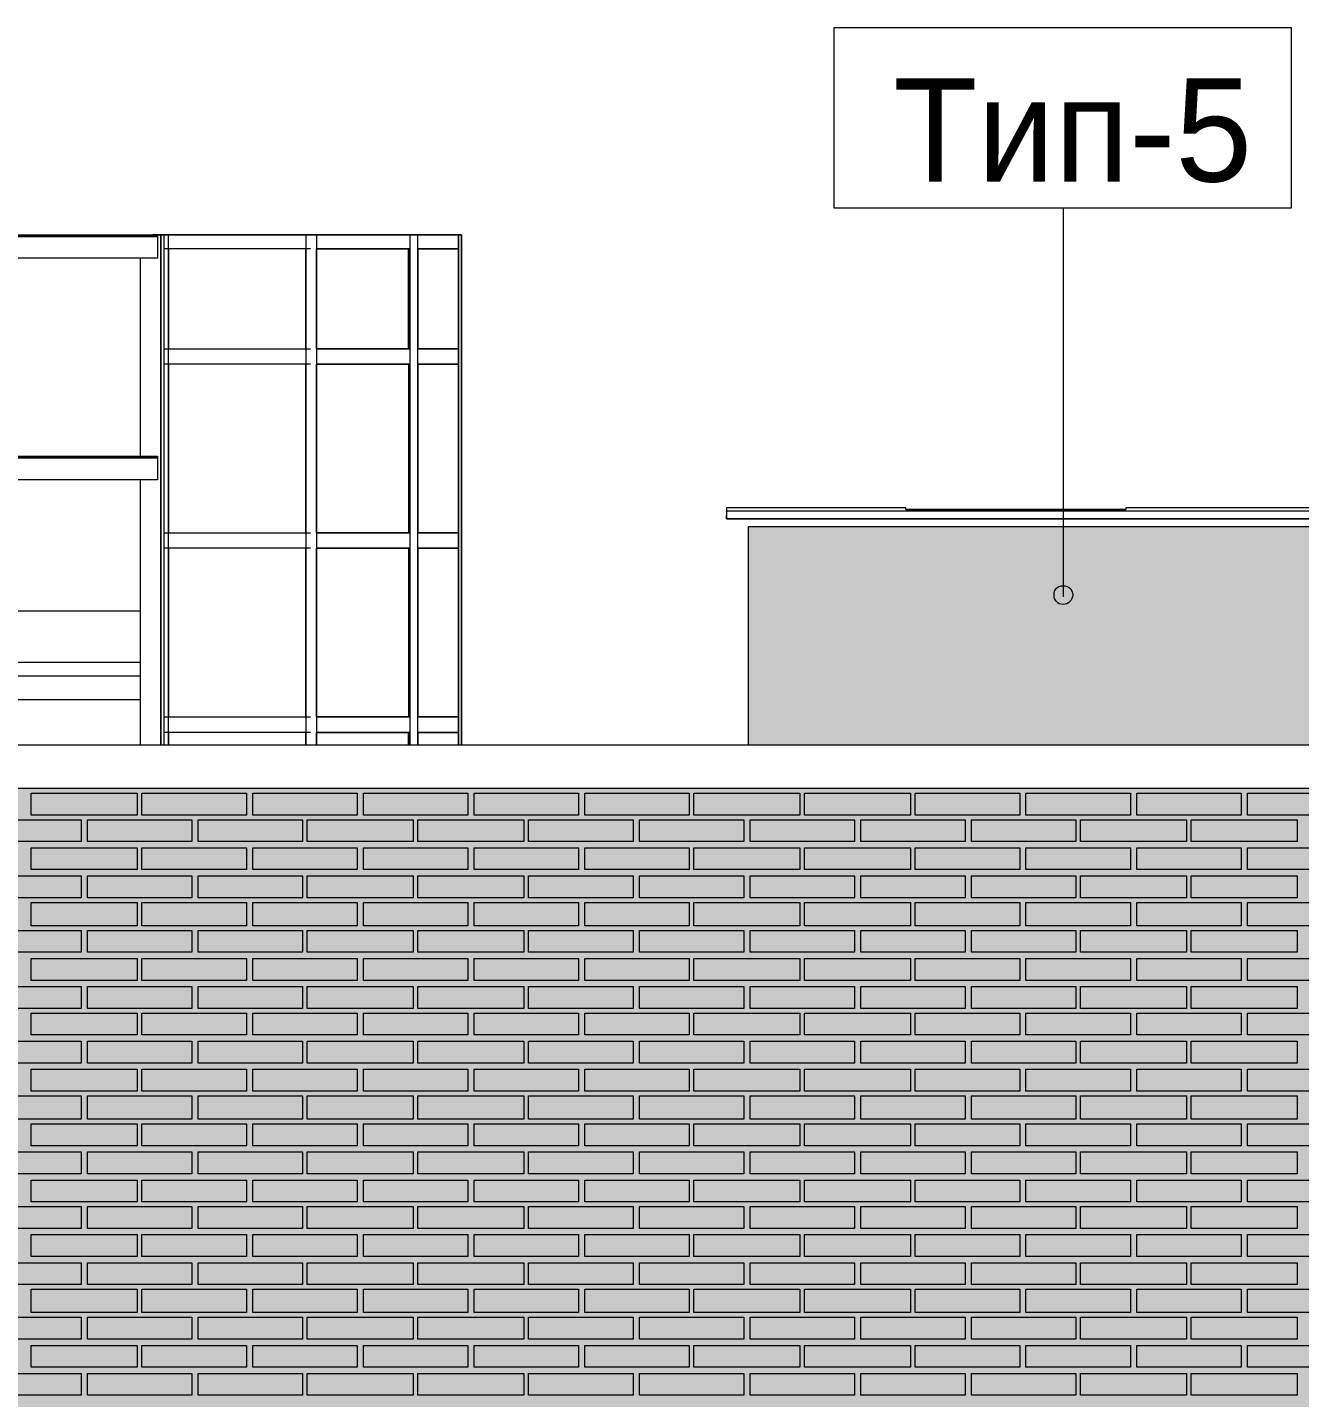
# Model space of a CAD drawing. Header units: millimetres. Extents: x -28928 to 100580, y -22867 to 36490.
# Drawn here: x 4815 to 8267, y 28437 to 32154 of the extents above; entities that cross this region are included whole.
import ezdxf

# ---------------------------------------------------------------- set-up
doc = ezdxf.new("R2010")
doc.units = ezdxf.units.MM
doc.layers.add('PDF _Геометрия', color=7, linetype='Continuous', true_color=0x8f8e8d)
doc.layers.add('PDF _Сплошная заливка', color=7, linetype='Continuous', true_color=0xffffff)
doc.layers.add('PDF _Текст', color=7, linetype='Continuous')

msp = doc.modelspace()

# ---------------------------------------------------------------- hatches: boundary and pattern name
at = {"layer": 'PDF _Сплошная заливка', "true_color": 0xdcd6cf, "transparency": 33554559}
msp.add_hatch(color=254, dxfattribs=at).paths.add_polyline_path([(-18676.6, 16343.4), (-18676.6, 19592.6), (-17276.3, 19592.6), (-17276.3, 16343.4), (19112.6, 16343.4), (19112.6, 30089.1), (-21853.9, 30089.1), (-21853.9, 16343.4), (-21375.9, 16343.4), (-21375.9, 19592.6), (-19277.4, 19592.6), (-19277.4, 16343.4)])

# ---------------------------------------------------------------- linework, layer by layer
at = {"layer": 'PDF _Геометрия', "color": 7, "lineweight": 9}
for points in [[(7004.1, 32153.7), (8243.7, 32153.7), (8243.7, 31663), (7004.1, 31663)], [(3598.4, 31591), (5168, 31591), (5168, 31586.8), (5168, 31527.6), (3598.4, 31527.6), (3598.4, 31586.8)], [(3598.4, 31586.8), (5168, 31586.8)], [(5582.6, 31591), (5650.3, 31591), (5718, 31591), (5777.2, 31591), (5832.2, 31591), (5883, 31591), (5921.1, 31591), (5950.7, 31591), (5967.6, 31591), (5971.8, 31591), (5967.6, 31591), (5950.7, 31591), (5921.1, 31591), (5883, 31591), (5832.2, 31591), (5777.2, 31591), (5718, 31591), (5650.3, 31591), (5582.6, 31591), (5155.3, 31591), (5582.6, 31591), (5654.5, 31591), (5718, 31591), (5781.4, 31591), (5840.7, 31591), (5891.4, 31591), (5929.5, 31591), (5959.1, 31591), (5976.1, 31591), (5984.5, 31591), (5976.1, 31591), (5959.1, 31591), (5929.5, 31591), (5891.4, 31591), (5840.7, 31591), (5781.4, 31591), (5718, 31591), (5654.5, 31591)], [(5176.4, 31591), (5176.4, 30207.6)], [(5599.5, 31591), (5569.9, 31591)], [(5984.5, 31591), (5984.5, 30207.6), (5984.5, 31591), (5993, 31591), (5993, 30207.6), (5993, 31591)], [(5197.6, 31553), (5197.6, 31282.2), (5569.9, 31282.2), (5569.9, 31553)], [(5874.5, 31553), (5883, 31553), (5921.1, 31553), (5950.7, 31553), (5967.6, 31553), (5971.8, 31553), (5967.6, 31553), (5950.7, 31553), (5921.1, 31553), (5883, 31553)], [(5874.5, 31553), (5891.4, 31553), (5929.5, 31553), (5959.1, 31553), (5976.1, 31553), (5984.5, 31553), (5976.1, 31553), (5959.1, 31553), (5929.5, 31553), (5891.4, 31553)], [(5874.5, 31282.2), (5891.4, 31282.2), (5929.5, 31282.2), (5959.1, 31282.2), (5976.1, 31282.2), (5984.5, 31282.2), (5976.1, 31282.2), (5959.1, 31282.2), (5929.5, 31282.2), (5891.4, 31282.2)], [(5874.5, 31282.2), (5883, 31282.2), (5921.1, 31282.2), (5950.7, 31282.2), (5967.6, 31282.2), (5971.8, 31282.2), (5967.6, 31282.2), (5950.7, 31282.2), (5921.1, 31282.2), (5883, 31282.2)], [(5197.6, 31239.9), (5197.6, 30783), (5569.9, 30783), (5569.9, 31239.9)], [(5599.5, 31239.9), (5650.3, 31239.9), (5718, 31239.9), (5777.2, 31239.9), (5832.2, 31239.9), (5849.1, 31239.9), (5832.2, 31239.9), (5777.2, 31239.9), (5718, 31239.9), (5650.3, 31239.9)], [(5874.5, 31239.9), (5883, 31239.9), (5921.1, 31239.9), (5950.7, 31239.9), (5967.6, 31239.9), (5971.8, 31239.9), (5967.6, 31239.9), (5950.7, 31239.9), (5921.1, 31239.9), (5883, 31239.9)], [(5874.5, 31239.9), (5891.4, 31239.9), (5929.5, 31239.9), (5959.1, 31239.9), (5976.1, 31239.9), (5984.5, 31239.9), (5976.1, 31239.9), (5959.1, 31239.9), (5929.5, 31239.9), (5891.4, 31239.9)], [(4093.4, 30986), (5168, 30986)], [(6712.2, 30842.2), (10020.7, 30842.2), (10020.7, 30850.7), (9144.9, 30850.7), (9144.9, 30846.4), (8548.4, 30846.4), (8548.4, 30850.7), (7795.3, 30850.7), (7795.3, 30846.4), (7198.7, 30846.4), (7198.7, 30850.7), (6712.2, 30850.7)], [(5874.5, 30783), (5891.4, 30783), (5929.5, 30783), (5959.1, 30783), (5976.1, 30783), (5984.5, 30783), (5976.1, 30783), (5959.1, 30783), (5929.5, 30783), (5891.4, 30783)], [(5874.5, 30783), (5883, 30783), (5921.1, 30783), (5950.7, 30783), (5967.6, 30783), (5971.8, 30783), (5967.6, 30783), (5950.7, 30783), (5921.1, 30783), (5883, 30783)], [(5197.6, 30740.7), (5197.6, 30283.7), (5569.9, 30283.7), (5569.9, 30740.7)], [(5599.5, 30740.7), (5650.3, 30740.7), (5718, 30740.7), (5777.2, 30740.7), (5832.2, 30740.7), (5849.1, 30740.7), (5832.2, 30740.7), (5777.2, 30740.7), (5718, 30740.7), (5650.3, 30740.7)], [(5874.5, 30740.7), (5883, 30740.7), (5921.1, 30740.7), (5950.7, 30740.7), (5967.6, 30740.7), (5971.8, 30740.7), (5967.6, 30740.7), (5950.7, 30740.7), (5921.1, 30740.7), (5883, 30740.7)], [(5874.5, 30740.7), (5891.4, 30740.7), (5929.5, 30740.7), (5959.1, 30740.7), (5976.1, 30740.7), (5984.5, 30740.7), (5976.1, 30740.7), (5959.1, 30740.7), (5929.5, 30740.7), (5891.4, 30740.7)], [(5874.5, 30283.7), (5891.4, 30283.7), (5929.5, 30283.7), (5959.1, 30283.7), (5976.1, 30283.7), (5984.5, 30283.7), (5976.1, 30283.7), (5959.1, 30283.7), (5929.5, 30283.7), (5891.4, 30283.7)], [(5874.5, 30283.7), (5883, 30283.7), (5921.1, 30283.7), (5950.7, 30283.7), (5967.6, 30283.7), (5971.8, 30283.7), (5967.6, 30283.7), (5950.7, 30283.7), (5921.1, 30283.7), (5883, 30283.7)], [(5599.5, 30241.4), (5650.3, 30241.4), (5718, 30241.4), (5777.2, 30241.4), (5832.2, 30241.4), (5849.1, 30241.4), (5832.2, 30241.4), (5777.2, 30241.4), (5718, 30241.4), (5650.3, 30241.4)], [(5874.5, 30241.4), (5883, 30241.4), (5921.1, 30241.4), (5950.7, 30241.4), (5967.6, 30241.4), (5971.8, 30241.4), (5967.6, 30241.4), (5950.7, 30241.4), (5921.1, 30241.4), (5883, 30241.4)], [(5874.5, 30241.4), (5891.4, 30241.4), (5929.5, 30241.4), (5959.1, 30241.4), (5976.1, 30241.4), (5984.5, 30241.4), (5976.1, 30241.4), (5959.1, 30241.4), (5929.5, 30241.4), (5891.4, 30241.4)]]:
    msp.add_lwpolyline(points, close=True, dxfattribs=at)
for points in [[(7626.1, 30609.5), (7626.1, 31663)], [(5121.4, 31591), (5176.4, 31591), (5184.9, 31591), (5184.9, 30207.6)], [(5569.9, 31591), (5569.9, 30207.6), (5569.9, 30241.4), (5197.6, 30241.4), (5197.6, 30207.6), (5197.6, 31591), (5168, 31591), (5197.6, 31591)], [(5599.5, 31591), (5599.5, 30207.6), (5599.5, 30241.4)], [(5853.4, 30207.6), (5853.4, 31591), (5849.1, 31591), (5870.3, 31591), (5874.5, 31591), (5853.4, 31591)], [(5874.5, 30241.4), (5874.5, 30207.6), (5874.5, 31591)], [(5984.5, 31553), (5984.5, 31591)], [(5121.4, 30990.3), (5121.4, 31527.6)], [(5582.6, 31553), (5184.9, 31553)], [(5849.1, 31282.2), (5849.1, 31553), (5849.1, 31282.2), (5832.2, 31282.2), (5777.2, 31282.2), (5718, 31282.2), (5650.3, 31282.2), (5599.5, 31282.2), (5650.3, 31282.2), (5718, 31282.2), (5777.2, 31282.2), (5832.2, 31282.2), (5849.1, 31282.2), (5840.7, 31282.2), (5781.4, 31282.2), (5718, 31282.2), (5654.5, 31282.2), (5599.5, 31282.2), (5654.5, 31282.2), (5718, 31282.2), (5781.4, 31282.2), (5840.7, 31282.2), (5853.4, 31282.2)], [(5599.5, 31282.2), (5599.5, 31553), (5650.3, 31553), (5718, 31553), (5777.2, 31553), (5832.2, 31553), (5849.1, 31553), (5832.2, 31553), (5777.2, 31553), (5718, 31553), (5650.3, 31553), (5599.5, 31553), (5654.5, 31553), (5718, 31553), (5781.4, 31553), (5840.7, 31553), (5849.1, 31553)], [(5853.4, 31553), (5840.7, 31553), (5781.4, 31553), (5718, 31553), (5654.5, 31553), (5599.5, 31553)], [(5874.5, 31553), (5874.5, 31282.2)], [(5184.9, 31282.2), (5582.6, 31282.2)], [(5984.5, 31239.9), (5984.5, 31282.2)], [(5582.6, 31239.9), (5184.9, 31239.9)], [(5853.4, 31239.9), (5840.7, 31239.9), (5781.4, 31239.9), (5718, 31239.9), (5654.5, 31239.9), (5599.5, 31239.9), (5654.5, 31239.9), (5718, 31239.9), (5781.4, 31239.9), (5840.7, 31239.9), (5849.1, 31239.9), (5849.1, 30783)], [(5849.1, 31239.9), (5849.1, 30783), (5832.2, 30783), (5777.2, 30783), (5718, 30783), (5650.3, 30783), (5599.5, 30783), (5650.3, 30783), (5718, 30783), (5777.2, 30783), (5832.2, 30783), (5849.1, 30783), (5840.7, 30783), (5781.4, 30783), (5718, 30783), (5654.5, 30783), (5599.5, 30783), (5654.5, 30783), (5718, 30783), (5781.4, 30783), (5840.7, 30783), (5853.4, 30783)], [(5599.5, 30783), (5599.5, 31239.9)], [(5874.5, 31239.9), (5874.5, 30783)], [(4029.9, 30990.3), (5168, 30990.3), (5168, 30986), (5168, 30926.8), (4304.9, 30926.8)], [(5121.4, 30207.6), (5121.4, 30926.8)], [(10020.7, 30842.2), (10020.7, 30821), (6712.2, 30821), (6712.2, 30829.5)], [(6712.2, 30842.2), (6712.2, 30821), (10020.7, 30821), (10020.7, 30829.5)], [(7198.7, 30846.4), (7795.3, 30846.4)], [(5184.9, 30783), (5582.6, 30783)], [(5984.5, 30740.7), (5984.5, 30783)], [(6771.4, 30207.6), (6771.4, 30799.9), (9855.7, 30799.9), (9961.4, 30799.9), (9961.4, 30207.6)], [(5582.6, 30740.7), (5184.9, 30740.7)], [(5853.4, 30740.7), (5840.7, 30740.7), (5781.4, 30740.7), (5718, 30740.7), (5654.5, 30740.7), (5599.5, 30740.7), (5654.5, 30740.7), (5718, 30740.7), (5781.4, 30740.7), (5840.7, 30740.7), (5849.1, 30740.7), (5849.1, 30283.7)], [(5849.1, 30740.7), (5849.1, 30283.7), (5832.2, 30283.7), (5777.2, 30283.7), (5718, 30283.7), (5650.3, 30283.7), (5599.5, 30283.7), (5650.3, 30283.7), (5718, 30283.7), (5777.2, 30283.7), (5832.2, 30283.7), (5849.1, 30283.7), (5840.7, 30283.7), (5781.4, 30283.7), (5718, 30283.7), (5654.5, 30283.7), (5599.5, 30283.7), (5654.5, 30283.7), (5718, 30283.7), (5781.4, 30283.7), (5840.7, 30283.7), (5853.4, 30283.7)], [(5599.5, 30283.7), (5599.5, 30740.7)], [(5874.5, 30740.7), (5874.5, 30283.7)], [(4245.7, 30571.4), (5121.4, 30571.4)], [(4245.7, 30431.8), (5121.4, 30431.8)], [(5121.4, 30393.7), (4245.7, 30393.7)], [(4245.7, 30330.3), (5121.4, 30330.3)], [(5184.9, 30283.7), (5582.6, 30283.7)], [(5984.5, 30241.4), (5984.5, 30283.7)], [(5582.6, 30241.4), (5184.9, 30241.4)], [(5853.4, 30241.4), (5840.7, 30241.4), (5781.4, 30241.4), (5718, 30241.4), (5654.5, 30241.4), (5599.5, 30241.4), (5654.5, 30241.4), (5718, 30241.4), (5781.4, 30241.4), (5840.7, 30241.4), (5849.1, 30241.4), (5849.1, 30207.6), (5849.1, 30241.4)], [(82320.3, 30089.1), (82320.3, 30207.6), (82320.3, 30089.1), (-21934.3, 30089.1), (-21934.3, 30207.6), (82320.3, 30207.6)]]:
    msp.add_lwpolyline(points, dxfattribs=at)
at = {"layer": 'PDF _Геометрия', "lineweight": 9}
for points in [[(5113, 30076.4), (5113, 30017.2), (4825.3, 30017.2), (4825.3, 30076.4)], [(5409.1, 30076.4), (5409.1, 30017.2), (5125.7, 30017.2), (5125.7, 30076.4)], [(5709.5, 30076.4), (5709.5, 30017.2), (5426.1, 30017.2), (5426.1, 30076.4)], [(6009.9, 30076.4), (6009.9, 30017.2), (5726.4, 30017.2), (5726.4, 30076.4)], [(6310.3, 30076.4), (6310.3, 30017.2), (6026.8, 30017.2), (6026.8, 30076.4)], [(6610.7, 30076.4), (6610.7, 30017.2), (6327.2, 30017.2), (6327.2, 30076.4)], [(6911.1, 30076.4), (6911.1, 30017.2), (6623.4, 30017.2), (6623.4, 30076.4)], [(7211.4, 30076.4), (7211.4, 30017.2), (6923.7, 30017.2), (6923.7, 30076.4)], [(7507.6, 30076.4), (7507.6, 30017.2), (7224.1, 30017.2), (7224.1, 30076.4)], [(7808, 30076.4), (7808, 30017.2), (7524.5, 30017.2), (7524.5, 30076.4)], [(8108.4, 30076.4), (8108.4, 30017.2), (7824.9, 30017.2), (7824.9, 30076.4)], [(8408.7, 30076.4), (8408.7, 30017.2), (8125.3, 30017.2), (8125.3, 30076.4)], [(4960.7, 29945.3), (4816.8, 29945.3), (4677.2, 29945.3), (4677.2, 30004.5), (4816.8, 30004.5), (4960.7, 30004.5)], [(5261.1, 29945.3), (5117.2, 29945.3), (4977.6, 29945.3), (4977.6, 30004.5), (5117.2, 30004.5), (5261.1, 30004.5)], [(5561.4, 29945.3), (5417.6, 29945.3), (5278, 29945.3), (5278, 30004.5), (5417.6, 30004.5), (5561.4, 30004.5)], [(5861.8, 29945.3), (5718, 29945.3), (5574.1, 29945.3), (5574.1, 30004.5), (5718, 30004.5), (5861.8, 30004.5)], [(6162.2, 29945.3), (6018.4, 29945.3), (5874.5, 29945.3), (5874.5, 30004.5), (6018.4, 30004.5), (6162.2, 30004.5)], [(6458.4, 29945.3), (6318.7, 29945.3), (6174.9, 29945.3), (6174.9, 30004.5), (6318.7, 30004.5), (6458.4, 30004.5)], [(6758.7, 29945.3), (6619.1, 29945.3), (6475.3, 29945.3), (6475.3, 30004.5), (6619.1, 30004.5), (6758.7, 30004.5)], [(7059.1, 29945.3), (6919.5, 29945.3), (6775.7, 29945.3), (6775.7, 30004.5), (6919.5, 30004.5), (7059.1, 30004.5)], [(7359.5, 29945.3), (7215.7, 29945.3), (7076.1, 29945.3), (7076.1, 30004.5), (7215.7, 30004.5), (7359.5, 30004.5)], [(7659.9, 29945.3), (7516.1, 29945.3), (7376.4, 29945.3), (7376.4, 30004.5), (7516.1, 30004.5), (7659.9, 30004.5)], [(7960.3, 29945.3), (7816.4, 29945.3), (7672.6, 29945.3), (7672.6, 30004.5), (7816.4, 30004.5), (7960.3, 30004.5)], [(8260.7, 29945.3), (8116.8, 29945.3), (7973, 29945.3), (7973, 30004.5), (8116.8, 30004.5), (8260.7, 30004.5)], [(5113, 29928.4), (5113, 29869.1), (4825.3, 29869.1), (4825.3, 29928.4)], [(5409.1, 29928.4), (5409.1, 29869.1), (5125.7, 29869.1), (5125.7, 29928.4)], [(5709.5, 29928.4), (5709.5, 29869.1), (5426.1, 29869.1), (5426.1, 29928.4)], [(6009.9, 29928.4), (6009.9, 29869.1), (5726.4, 29869.1), (5726.4, 29928.4)], [(6310.3, 29928.4), (6310.3, 29869.1), (6026.8, 29869.1), (6026.8, 29928.4)], [(6610.7, 29928.4), (6610.7, 29869.1), (6327.2, 29869.1), (6327.2, 29928.4)], [(6911.1, 29928.4), (6911.1, 29869.1), (6623.4, 29869.1), (6623.4, 29928.4)], [(7211.4, 29928.4), (7211.4, 29869.1), (6923.7, 29869.1), (6923.7, 29928.4)], [(7507.6, 29928.4), (7507.6, 29869.1), (7224.1, 29869.1), (7224.1, 29928.4)], [(7808, 29928.4), (7808, 29869.1), (7524.5, 29869.1), (7524.5, 29928.4)], [(8108.4, 29928.4), (8108.4, 29869.1), (7824.9, 29869.1), (7824.9, 29928.4)], [(8408.7, 29928.4), (8408.7, 29869.1), (8125.3, 29869.1), (8125.3, 29928.4)], [(4960.7, 29793), (4816.8, 29793), (4677.2, 29793), (4677.2, 29852.2), (4816.8, 29852.2), (4960.7, 29852.2)], [(5261.1, 29793), (5117.2, 29793), (4977.6, 29793), (4977.6, 29852.2), (5117.2, 29852.2), (5261.1, 29852.2)], [(5561.4, 29793), (5417.6, 29793), (5278, 29793), (5278, 29852.2), (5417.6, 29852.2), (5561.4, 29852.2)], [(5861.8, 29793), (5718, 29793), (5574.1, 29793), (5574.1, 29852.2), (5718, 29852.2), (5861.8, 29852.2)], [(6162.2, 29793), (6018.4, 29793), (5874.5, 29793), (5874.5, 29852.2), (6018.4, 29852.2), (6162.2, 29852.2)], [(6458.4, 29793), (6318.7, 29793), (6174.9, 29793), (6174.9, 29852.2), (6318.7, 29852.2), (6458.4, 29852.2)], [(6758.7, 29793), (6619.1, 29793), (6475.3, 29793), (6475.3, 29852.2), (6619.1, 29852.2), (6758.7, 29852.2)], [(7059.1, 29793), (6919.5, 29793), (6775.7, 29793), (6775.7, 29852.2), (6919.5, 29852.2), (7059.1, 29852.2)], [(7359.5, 29793), (7215.7, 29793), (7076.1, 29793), (7076.1, 29852.2), (7215.7, 29852.2), (7359.5, 29852.2)], [(7659.9, 29793), (7516.1, 29793), (7376.4, 29793), (7376.4, 29852.2), (7516.1, 29852.2), (7659.9, 29852.2)], [(7960.3, 29793), (7816.4, 29793), (7672.6, 29793), (7672.6, 29852.2), (7816.4, 29852.2), (7960.3, 29852.2)], [(8260.7, 29793), (8116.8, 29793), (7973, 29793), (7973, 29852.2), (8116.8, 29852.2), (8260.7, 29852.2)], [(5113, 29780.3), (5113, 29716.8), (4825.3, 29716.8), (4825.3, 29780.3)], [(5409.1, 29780.3), (5409.1, 29716.8), (5125.7, 29716.8), (5125.7, 29780.3)], [(5709.5, 29780.3), (5709.5, 29716.8), (5426.1, 29716.8), (5426.1, 29780.3)], [(6009.9, 29780.3), (6009.9, 29716.8), (5726.4, 29716.8), (5726.4, 29780.3)], [(6310.3, 29780.3), (6310.3, 29716.8), (6026.8, 29716.8), (6026.8, 29780.3)], [(6610.7, 29780.3), (6610.7, 29716.8), (6327.2, 29716.8), (6327.2, 29780.3)], [(6911.1, 29780.3), (6911.1, 29716.8), (6623.4, 29716.8), (6623.4, 29780.3)], [(7211.4, 29780.3), (7211.4, 29716.8), (6923.7, 29716.8), (6923.7, 29780.3)], [(7507.6, 29780.3), (7507.6, 29716.8), (7224.1, 29716.8), (7224.1, 29780.3)], [(7808, 29780.3), (7808, 29716.8), (7524.5, 29716.8), (7524.5, 29780.3)], [(8108.4, 29780.3), (8108.4, 29716.8), (7824.9, 29716.8), (7824.9, 29780.3)], [(8408.7, 29780.3), (8408.7, 29716.8), (8125.3, 29716.8), (8125.3, 29780.3)], [(4960.7, 29644.9), (4816.8, 29644.9), (4677.2, 29644.9), (4677.2, 29704.1), (4816.8, 29704.1), (4960.7, 29704.1)], [(5261.1, 29644.9), (5117.2, 29644.9), (4977.6, 29644.9), (4977.6, 29704.1), (5117.2, 29704.1), (5261.1, 29704.1)], [(5561.4, 29644.9), (5417.6, 29644.9), (5278, 29644.9), (5278, 29704.1), (5417.6, 29704.1), (5561.4, 29704.1)], [(5861.8, 29644.9), (5718, 29644.9), (5574.1, 29644.9), (5574.1, 29704.1), (5718, 29704.1), (5861.8, 29704.1)], [(6162.2, 29644.9), (6018.4, 29644.9), (5874.5, 29644.9), (5874.5, 29704.1), (6018.4, 29704.1), (6162.2, 29704.1)], [(6458.4, 29644.9), (6318.7, 29644.9), (6174.9, 29644.9), (6174.9, 29704.1), (6318.7, 29704.1), (6458.4, 29704.1)], [(6758.7, 29644.9), (6619.1, 29644.9), (6475.3, 29644.9), (6475.3, 29704.1), (6619.1, 29704.1), (6758.7, 29704.1)], [(7059.1, 29644.9), (6919.5, 29644.9), (6775.7, 29644.9), (6775.7, 29704.1), (6919.5, 29704.1), (7059.1, 29704.1)], [(7359.5, 29644.9), (7215.7, 29644.9), (7076.1, 29644.9), (7076.1, 29704.1), (7215.7, 29704.1), (7359.5, 29704.1)], [(7659.9, 29644.9), (7516.1, 29644.9), (7376.4, 29644.9), (7376.4, 29704.1), (7516.1, 29704.1), (7659.9, 29704.1)], [(7960.3, 29644.9), (7816.4, 29644.9), (7672.6, 29644.9), (7672.6, 29704.1), (7816.4, 29704.1), (7960.3, 29704.1)], [(8260.7, 29644.9), (8116.8, 29644.9), (7973, 29644.9), (7973, 29704.1), (8116.8, 29704.1), (8260.7, 29704.1)], [(5113, 29628), (5113, 29568.7), (4825.3, 29568.7), (4825.3, 29628)], [(5409.1, 29628), (5409.1, 29568.7), (5125.7, 29568.7), (5125.7, 29628)], [(5709.5, 29628), (5709.5, 29568.7), (5426.1, 29568.7), (5426.1, 29628)], [(6009.9, 29628), (6009.9, 29568.7), (5726.4, 29568.7), (5726.4, 29628)], [(6310.3, 29628), (6310.3, 29568.7), (6026.8, 29568.7), (6026.8, 29628)], [(6610.7, 29628), (6610.7, 29568.7), (6327.2, 29568.7), (6327.2, 29628)], [(6911.1, 29628), (6911.1, 29568.7), (6623.4, 29568.7), (6623.4, 29628)], [(7211.4, 29628), (7211.4, 29568.7), (6923.7, 29568.7), (6923.7, 29628)], [(7507.6, 29628), (7507.6, 29568.7), (7224.1, 29568.7), (7224.1, 29628)], [(7808, 29628), (7808, 29568.7), (7524.5, 29568.7), (7524.5, 29628)], [(8108.4, 29628), (8108.4, 29568.7), (7824.9, 29568.7), (7824.9, 29628)], [(8408.7, 29628), (8408.7, 29568.7), (8125.3, 29568.7), (8125.3, 29628)], [(4960.7, 29492.6), (4816.8, 29492.6), (4677.2, 29492.6), (4677.2, 29551.8), (4816.8, 29551.8), (4960.7, 29551.8)], [(5261.1, 29492.6), (5117.2, 29492.6), (4977.6, 29492.6), (4977.6, 29551.8), (5117.2, 29551.8), (5261.1, 29551.8)], [(5561.4, 29492.6), (5417.6, 29492.6), (5278, 29492.6), (5278, 29551.8), (5417.6, 29551.8), (5561.4, 29551.8)], [(5861.8, 29492.6), (5718, 29492.6), (5574.1, 29492.6), (5574.1, 29551.8), (5718, 29551.8), (5861.8, 29551.8)], [(6162.2, 29492.6), (6018.4, 29492.6), (5874.5, 29492.6), (5874.5, 29551.8), (6018.4, 29551.8), (6162.2, 29551.8)], [(6458.4, 29492.6), (6318.7, 29492.6), (6174.9, 29492.6), (6174.9, 29551.8), (6318.7, 29551.8), (6458.4, 29551.8)], [(6758.7, 29492.6), (6619.1, 29492.6), (6475.3, 29492.6), (6475.3, 29551.8), (6619.1, 29551.8), (6758.7, 29551.8)], [(7059.1, 29492.6), (6919.5, 29492.6), (6775.7, 29492.6), (6775.7, 29551.8), (6919.5, 29551.8), (7059.1, 29551.8)], [(7359.5, 29492.6), (7215.7, 29492.6), (7076.1, 29492.6), (7076.1, 29551.8), (7215.7, 29551.8), (7359.5, 29551.8)], [(7659.9, 29492.6), (7516.1, 29492.6), (7376.4, 29492.6), (7376.4, 29551.8), (7516.1, 29551.8), (7659.9, 29551.8)], [(7960.3, 29492.6), (7816.4, 29492.6), (7672.6, 29492.6), (7672.6, 29551.8), (7816.4, 29551.8), (7960.3, 29551.8)], [(8260.7, 29492.6), (8116.8, 29492.6), (7973, 29492.6), (7973, 29551.8), (8116.8, 29551.8), (8260.7, 29551.8)], [(5113, 29479.9), (5113, 29420.7), (4825.3, 29420.7), (4825.3, 29479.9)], [(5409.1, 29479.9), (5409.1, 29420.7), (5125.7, 29420.7), (5125.7, 29479.9)], [(5709.5, 29479.9), (5709.5, 29420.7), (5426.1, 29420.7), (5426.1, 29479.9)], [(6009.9, 29479.9), (6009.9, 29420.7), (5726.4, 29420.7), (5726.4, 29479.9)], [(6310.3, 29479.9), (6310.3, 29420.7), (6026.8, 29420.7), (6026.8, 29479.9)], [(6610.7, 29479.9), (6610.7, 29420.7), (6327.2, 29420.7), (6327.2, 29479.9)], [(6911.1, 29479.9), (6911.1, 29420.7), (6623.4, 29420.7), (6623.4, 29479.9)], [(7211.4, 29479.9), (7211.4, 29420.7), (6923.7, 29420.7), (6923.7, 29479.9)], [(7507.6, 29479.9), (7507.6, 29420.7), (7224.1, 29420.7), (7224.1, 29479.9)], [(7808, 29479.9), (7808, 29420.7), (7524.5, 29420.7), (7524.5, 29479.9)], [(8108.4, 29479.9), (8108.4, 29420.7), (7824.9, 29420.7), (7824.9, 29479.9)], [(8408.7, 29479.9), (8408.7, 29420.7), (8125.3, 29420.7), (8125.3, 29479.9)], [(4960.7, 29344.5), (4816.8, 29344.5), (4677.2, 29344.5), (4677.2, 29403.7), (4816.8, 29403.7), (4960.7, 29403.7)], [(5261.1, 29344.5), (5117.2, 29344.5), (4977.6, 29344.5), (4977.6, 29403.7), (5117.2, 29403.7), (5261.1, 29403.7)], [(5561.4, 29344.5), (5417.6, 29344.5), (5278, 29344.5), (5278, 29403.7), (5417.6, 29403.7), (5561.4, 29403.7)], [(5861.8, 29344.5), (5718, 29344.5), (5574.1, 29344.5), (5574.1, 29403.7), (5718, 29403.7), (5861.8, 29403.7)], [(6162.2, 29344.5), (6018.4, 29344.5), (5874.5, 29344.5), (5874.5, 29403.7), (6018.4, 29403.7), (6162.2, 29403.7)], [(6458.4, 29344.5), (6318.7, 29344.5), (6174.9, 29344.5), (6174.9, 29403.7), (6318.7, 29403.7), (6458.4, 29403.7)], [(6758.7, 29344.5), (6619.1, 29344.5), (6475.3, 29344.5), (6475.3, 29403.7), (6619.1, 29403.7), (6758.7, 29403.7)], [(7059.1, 29344.5), (6919.5, 29344.5), (6775.7, 29344.5), (6775.7, 29403.7), (6919.5, 29403.7), (7059.1, 29403.7)], [(7359.5, 29344.5), (7215.7, 29344.5), (7076.1, 29344.5), (7076.1, 29403.7), (7215.7, 29403.7), (7359.5, 29403.7)], [(7659.9, 29344.5), (7516.1, 29344.5), (7376.4, 29344.5), (7376.4, 29403.7), (7516.1, 29403.7), (7659.9, 29403.7)], [(7960.3, 29344.5), (7816.4, 29344.5), (7672.6, 29344.5), (7672.6, 29403.7), (7816.4, 29403.7), (7960.3, 29403.7)], [(8260.7, 29344.5), (8116.8, 29344.5), (7973, 29344.5), (7973, 29403.7), (8116.8, 29403.7), (8260.7, 29403.7)], [(5113, 29327.6), (5113, 29268.4), (4825.3, 29268.4), (4825.3, 29327.6)], [(5409.1, 29327.6), (5409.1, 29268.4), (5125.7, 29268.4), (5125.7, 29327.6)], [(5709.5, 29327.6), (5709.5, 29268.4), (5426.1, 29268.4), (5426.1, 29327.6)], [(6009.9, 29327.6), (6009.9, 29268.4), (5726.4, 29268.4), (5726.4, 29327.6)], [(6310.3, 29327.6), (6310.3, 29268.4), (6026.8, 29268.4), (6026.8, 29327.6)], [(6610.7, 29327.6), (6610.7, 29268.4), (6327.2, 29268.4), (6327.2, 29327.6)], [(6911.1, 29327.6), (6911.1, 29268.4), (6623.4, 29268.4), (6623.4, 29327.6)], [(7211.4, 29327.6), (7211.4, 29268.4), (6923.7, 29268.4), (6923.7, 29327.6)], [(7507.6, 29327.6), (7507.6, 29268.4), (7224.1, 29268.4), (7224.1, 29327.6)], [(7808, 29327.6), (7808, 29268.4), (7524.5, 29268.4), (7524.5, 29327.6)], [(8108.4, 29327.6), (8108.4, 29268.4), (7824.9, 29268.4), (7824.9, 29327.6)], [(8408.7, 29327.6), (8408.7, 29268.4), (8125.3, 29268.4), (8125.3, 29327.6)], [(4960.7, 29192.2), (4816.8, 29192.2), (4677.2, 29192.2), (4677.2, 29255.7), (4816.8, 29255.7), (4960.7, 29255.7)], [(5261.1, 29192.2), (5117.2, 29192.2), (4977.6, 29192.2), (4977.6, 29255.7), (5117.2, 29255.7), (5261.1, 29255.7)], [(5561.4, 29192.2), (5417.6, 29192.2), (5278, 29192.2), (5278, 29255.7), (5417.6, 29255.7), (5561.4, 29255.7)], [(5861.8, 29192.2), (5718, 29192.2), (5574.1, 29192.2), (5574.1, 29255.7), (5718, 29255.7), (5861.8, 29255.7)], [(6162.2, 29192.2), (6018.4, 29192.2), (5874.5, 29192.2), (5874.5, 29255.7), (6018.4, 29255.7), (6162.2, 29255.7)], [(6458.4, 29192.2), (6318.7, 29192.2), (6174.9, 29192.2), (6174.9, 29255.7), (6318.7, 29255.7), (6458.4, 29255.7)], [(6758.7, 29192.2), (6619.1, 29192.2), (6475.3, 29192.2), (6475.3, 29255.7), (6619.1, 29255.7), (6758.7, 29255.7)], [(7059.1, 29192.2), (6919.5, 29192.2), (6775.7, 29192.2), (6775.7, 29255.7), (6919.5, 29255.7), (7059.1, 29255.7)], [(7359.5, 29192.2), (7215.7, 29192.2), (7076.1, 29192.2), (7076.1, 29255.7), (7215.7, 29255.7), (7359.5, 29255.7)], [(7659.9, 29192.2), (7516.1, 29192.2), (7376.4, 29192.2), (7376.4, 29255.7), (7516.1, 29255.7), (7659.9, 29255.7)], [(7960.3, 29192.2), (7816.4, 29192.2), (7672.6, 29192.2), (7672.6, 29255.7), (7816.4, 29255.7), (7960.3, 29255.7)], [(8260.7, 29192.2), (8116.8, 29192.2), (7973, 29192.2), (7973, 29255.7), (8116.8, 29255.7), (8260.7, 29255.7)], [(5113, 29179.5), (5113, 29120.3), (4825.3, 29120.3), (4825.3, 29179.5)], [(5409.1, 29179.5), (5409.1, 29120.3), (5125.7, 29120.3), (5125.7, 29179.5)], [(5709.5, 29179.5), (5709.5, 29120.3), (5426.1, 29120.3), (5426.1, 29179.5)], [(6009.9, 29179.5), (6009.9, 29120.3), (5726.4, 29120.3), (5726.4, 29179.5)], [(6310.3, 29179.5), (6310.3, 29120.3), (6026.8, 29120.3), (6026.8, 29179.5)], [(6610.7, 29179.5), (6610.7, 29120.3), (6327.2, 29120.3), (6327.2, 29179.5)], [(6911.1, 29179.5), (6911.1, 29120.3), (6623.4, 29120.3), (6623.4, 29179.5)], [(7211.4, 29179.5), (7211.4, 29120.3), (6923.7, 29120.3), (6923.7, 29179.5)], [(7507.6, 29179.5), (7507.6, 29120.3), (7224.1, 29120.3), (7224.1, 29179.5)], [(7808, 29179.5), (7808, 29120.3), (7524.5, 29120.3), (7524.5, 29179.5)], [(8108.4, 29179.5), (8108.4, 29120.3), (7824.9, 29120.3), (7824.9, 29179.5)], [(8408.7, 29179.5), (8408.7, 29120.3), (8125.3, 29120.3), (8125.3, 29179.5)], [(4960.7, 29044.1), (4816.8, 29044.1), (4677.2, 29044.1), (4677.2, 29103.4), (4816.8, 29103.4), (4960.7, 29103.4)], [(5261.1, 29044.1), (5117.2, 29044.1), (4977.6, 29044.1), (4977.6, 29103.4), (5117.2, 29103.4), (5261.1, 29103.4)], [(5561.4, 29044.1), (5417.6, 29044.1), (5278, 29044.1), (5278, 29103.4), (5417.6, 29103.4), (5561.4, 29103.4)], [(5861.8, 29044.1), (5718, 29044.1), (5574.1, 29044.1), (5574.1, 29103.4), (5718, 29103.4), (5861.8, 29103.4)], [(6162.2, 29044.1), (6018.4, 29044.1), (5874.5, 29044.1), (5874.5, 29103.4), (6018.4, 29103.4), (6162.2, 29103.4)], [(6458.4, 29044.1), (6318.7, 29044.1), (6174.9, 29044.1), (6174.9, 29103.4), (6318.7, 29103.4), (6458.4, 29103.4)], [(6758.7, 29044.1), (6619.1, 29044.1), (6475.3, 29044.1), (6475.3, 29103.4), (6619.1, 29103.4), (6758.7, 29103.4)], [(7059.1, 29044.1), (6919.5, 29044.1), (6775.7, 29044.1), (6775.7, 29103.4), (6919.5, 29103.4), (7059.1, 29103.4)], [(7359.5, 29044.1), (7215.7, 29044.1), (7076.1, 29044.1), (7076.1, 29103.4), (7215.7, 29103.4), (7359.5, 29103.4)], [(7659.9, 29044.1), (7516.1, 29044.1), (7376.4, 29044.1), (7376.4, 29103.4), (7516.1, 29103.4), (7659.9, 29103.4)], [(7960.3, 29044.1), (7816.4, 29044.1), (7672.6, 29044.1), (7672.6, 29103.4), (7816.4, 29103.4), (7960.3, 29103.4)], [(8260.7, 29044.1), (8116.8, 29044.1), (7973, 29044.1), (7973, 29103.4), (8116.8, 29103.4), (8260.7, 29103.4)], [(5113, 29027.2), (5113, 28968), (4825.3, 28968), (4825.3, 29027.2)], [(5409.1, 29027.2), (5409.1, 28968), (5125.7, 28968), (5125.7, 29027.2)], [(5709.5, 29027.2), (5709.5, 28968), (5426.1, 28968), (5426.1, 29027.2)], [(6009.9, 29027.2), (6009.9, 28968), (5726.4, 28968), (5726.4, 29027.2)], [(6310.3, 29027.2), (6310.3, 28968), (6026.8, 28968), (6026.8, 29027.2)], [(6610.7, 29027.2), (6610.7, 28968), (6327.2, 28968), (6327.2, 29027.2)], [(6911.1, 29027.2), (6911.1, 28968), (6623.4, 28968), (6623.4, 29027.2)], [(7211.4, 29027.2), (7211.4, 28968), (6923.7, 28968), (6923.7, 29027.2)], [(7507.6, 29027.2), (7507.6, 28968), (7224.1, 28968), (7224.1, 29027.2)], [(7808, 29027.2), (7808, 28968), (7524.5, 28968), (7524.5, 29027.2)], [(8108.4, 29027.2), (8108.4, 28968), (7824.9, 28968), (7824.9, 29027.2)], [(8408.7, 29027.2), (8408.7, 28968), (8125.3, 28968), (8125.3, 29027.2)], [(4960.7, 28896), (4816.8, 28896), (4677.2, 28896), (4677.2, 28955.3), (4816.8, 28955.3), (4960.7, 28955.3)], [(5261.1, 28896), (5117.2, 28896), (4977.6, 28896), (4977.6, 28955.3), (5117.2, 28955.3), (5261.1, 28955.3)], [(5561.4, 28896), (5417.6, 28896), (5278, 28896), (5278, 28955.3), (5417.6, 28955.3), (5561.4, 28955.3)], [(5861.8, 28896), (5718, 28896), (5574.1, 28896), (5574.1, 28955.3), (5718, 28955.3), (5861.8, 28955.3)], [(6162.2, 28896), (6018.4, 28896), (5874.5, 28896), (5874.5, 28955.3), (6018.4, 28955.3), (6162.2, 28955.3)], [(6458.4, 28896), (6318.7, 28896), (6174.9, 28896), (6174.9, 28955.3), (6318.7, 28955.3), (6458.4, 28955.3)], [(6758.7, 28896), (6619.1, 28896), (6475.3, 28896), (6475.3, 28955.3), (6619.1, 28955.3), (6758.7, 28955.3)], [(7059.1, 28896), (6919.5, 28896), (6775.7, 28896), (6775.7, 28955.3), (6919.5, 28955.3), (7059.1, 28955.3)], [(7359.5, 28896), (7215.7, 28896), (7076.1, 28896), (7076.1, 28955.3), (7215.7, 28955.3), (7359.5, 28955.3)], [(7659.9, 28896), (7516.1, 28896), (7376.4, 28896), (7376.4, 28955.3), (7516.1, 28955.3), (7659.9, 28955.3)], [(7960.3, 28896), (7816.4, 28896), (7672.6, 28896), (7672.6, 28955.3), (7816.4, 28955.3), (7960.3, 28955.3)], [(8260.7, 28896), (8116.8, 28896), (7973, 28896), (7973, 28955.3), (8116.8, 28955.3), (8260.7, 28955.3)], [(5113, 28879.1), (5113, 28819.9), (4825.3, 28819.9), (4825.3, 28879.1)], [(5409.1, 28879.1), (5409.1, 28819.9), (5125.7, 28819.9), (5125.7, 28879.1)], [(5709.5, 28879.1), (5709.5, 28819.9), (5426.1, 28819.9), (5426.1, 28879.1)], [(6009.9, 28879.1), (6009.9, 28819.9), (5726.4, 28819.9), (5726.4, 28879.1)], [(6310.3, 28879.1), (6310.3, 28819.9), (6026.8, 28819.9), (6026.8, 28879.1)], [(6610.7, 28879.1), (6610.7, 28819.9), (6327.2, 28819.9), (6327.2, 28879.1)], [(6911.1, 28879.1), (6911.1, 28819.9), (6623.4, 28819.9), (6623.4, 28879.1)], [(7211.4, 28879.1), (7211.4, 28819.9), (6923.7, 28819.9), (6923.7, 28879.1)], [(7507.6, 28879.1), (7507.6, 28819.9), (7224.1, 28819.9), (7224.1, 28879.1)], [(7808, 28879.1), (7808, 28819.9), (7524.5, 28819.9), (7524.5, 28879.1)], [(8108.4, 28879.1), (8108.4, 28819.9), (7824.9, 28819.9), (7824.9, 28879.1)], [(8408.7, 28879.1), (8408.7, 28819.9), (8125.3, 28819.9), (8125.3, 28879.1)], [(4960.7, 28743.7), (4816.8, 28743.7), (4677.2, 28743.7), (4677.2, 28803), (4816.8, 28803), (4960.7, 28803)], [(5261.1, 28743.7), (5117.2, 28743.7), (4977.6, 28743.7), (4977.6, 28803), (5117.2, 28803), (5261.1, 28803)], [(5561.4, 28743.7), (5417.6, 28743.7), (5278, 28743.7), (5278, 28803), (5417.6, 28803), (5561.4, 28803)], [(5861.8, 28743.7), (5718, 28743.7), (5574.1, 28743.7), (5574.1, 28803), (5718, 28803), (5861.8, 28803)], [(6162.2, 28743.7), (6018.4, 28743.7), (5874.5, 28743.7), (5874.5, 28803), (6018.4, 28803), (6162.2, 28803)], [(6458.4, 28743.7), (6318.7, 28743.7), (6174.9, 28743.7), (6174.9, 28803), (6318.7, 28803), (6458.4, 28803)], [(6758.7, 28743.7), (6619.1, 28743.7), (6475.3, 28743.7), (6475.3, 28803), (6619.1, 28803), (6758.7, 28803)], [(7059.1, 28743.7), (6919.5, 28743.7), (6775.7, 28743.7), (6775.7, 28803), (6919.5, 28803), (7059.1, 28803)], [(7359.5, 28743.7), (7215.7, 28743.7), (7076.1, 28743.7), (7076.1, 28803), (7215.7, 28803), (7359.5, 28803)], [(7659.9, 28743.7), (7516.1, 28743.7), (7376.4, 28743.7), (7376.4, 28803), (7516.1, 28803), (7659.9, 28803)], [(7960.3, 28743.7), (7816.4, 28743.7), (7672.6, 28743.7), (7672.6, 28803), (7816.4, 28803), (7960.3, 28803)], [(8260.7, 28743.7), (8116.8, 28743.7), (7973, 28743.7), (7973, 28803), (8116.8, 28803), (8260.7, 28803)], [(5113, 28731), (5113, 28667.6), (4825.3, 28667.6), (4825.3, 28731)], [(5409.1, 28731), (5409.1, 28667.6), (5125.7, 28667.6), (5125.7, 28731)], [(5709.5, 28731), (5709.5, 28667.6), (5426.1, 28667.6), (5426.1, 28731)], [(6009.9, 28731), (6009.9, 28667.6), (5726.4, 28667.6), (5726.4, 28731)], [(6310.3, 28731), (6310.3, 28667.6), (6026.8, 28667.6), (6026.8, 28731)], [(6610.7, 28731), (6610.7, 28667.6), (6327.2, 28667.6), (6327.2, 28731)], [(6911.1, 28731), (6911.1, 28667.6), (6623.4, 28667.6), (6623.4, 28731)], [(7211.4, 28731), (7211.4, 28667.6), (6923.7, 28667.6), (6923.7, 28731)], [(7507.6, 28731), (7507.6, 28667.6), (7224.1, 28667.6), (7224.1, 28731)], [(7808, 28731), (7808, 28667.6), (7524.5, 28667.6), (7524.5, 28731)], [(8108.4, 28731), (8108.4, 28667.6), (7824.9, 28667.6), (7824.9, 28731)], [(8408.7, 28731), (8408.7, 28667.6), (8125.3, 28667.6), (8125.3, 28731)], [(4960.7, 28595.7), (4816.8, 28595.7), (4677.2, 28595.7), (4677.2, 28654.9), (4816.8, 28654.9), (4960.7, 28654.9)], [(5261.1, 28595.7), (5117.2, 28595.7), (4977.6, 28595.7), (4977.6, 28654.9), (5117.2, 28654.9), (5261.1, 28654.9)], [(5561.4, 28595.7), (5417.6, 28595.7), (5278, 28595.7), (5278, 28654.9), (5417.6, 28654.9), (5561.4, 28654.9)], [(5861.8, 28595.7), (5718, 28595.7), (5574.1, 28595.7), (5574.1, 28654.9), (5718, 28654.9), (5861.8, 28654.9)], [(6162.2, 28595.7), (6018.4, 28595.7), (5874.5, 28595.7), (5874.5, 28654.9), (6018.4, 28654.9), (6162.2, 28654.9)], [(6458.4, 28595.7), (6318.7, 28595.7), (6174.9, 28595.7), (6174.9, 28654.9), (6318.7, 28654.9), (6458.4, 28654.9)], [(6758.7, 28595.7), (6619.1, 28595.7), (6475.3, 28595.7), (6475.3, 28654.9), (6619.1, 28654.9), (6758.7, 28654.9)], [(7059.1, 28595.7), (6919.5, 28595.7), (6775.7, 28595.7), (6775.7, 28654.9), (6919.5, 28654.9), (7059.1, 28654.9)], [(7359.5, 28595.7), (7215.7, 28595.7), (7076.1, 28595.7), (7076.1, 28654.9), (7215.7, 28654.9), (7359.5, 28654.9)], [(7659.9, 28595.7), (7516.1, 28595.7), (7376.4, 28595.7), (7376.4, 28654.9), (7516.1, 28654.9), (7659.9, 28654.9)], [(7960.3, 28595.7), (7816.4, 28595.7), (7672.6, 28595.7), (7672.6, 28654.9), (7816.4, 28654.9), (7960.3, 28654.9)], [(8260.7, 28595.7), (8116.8, 28595.7), (7973, 28595.7), (7973, 28654.9), (8116.8, 28654.9), (8260.7, 28654.9)], [(5113, 28578.7), (5113, 28519.5), (4825.3, 28519.5), (4825.3, 28578.7)], [(5409.1, 28578.7), (5409.1, 28519.5), (5125.7, 28519.5), (5125.7, 28578.7)], [(5709.5, 28578.7), (5709.5, 28519.5), (5426.1, 28519.5), (5426.1, 28578.7)], [(6009.9, 28578.7), (6009.9, 28519.5), (5726.4, 28519.5), (5726.4, 28578.7)], [(6310.3, 28578.7), (6310.3, 28519.5), (6026.8, 28519.5), (6026.8, 28578.7)], [(6610.7, 28578.7), (6610.7, 28519.5), (6327.2, 28519.5), (6327.2, 28578.7)], [(6911.1, 28578.7), (6911.1, 28519.5), (6623.4, 28519.5), (6623.4, 28578.7)], [(7211.4, 28578.7), (7211.4, 28519.5), (6923.7, 28519.5), (6923.7, 28578.7)], [(7507.6, 28578.7), (7507.6, 28519.5), (7224.1, 28519.5), (7224.1, 28578.7)], [(7808, 28578.7), (7808, 28519.5), (7524.5, 28519.5), (7524.5, 28578.7)], [(8108.4, 28578.7), (8108.4, 28519.5), (7824.9, 28519.5), (7824.9, 28578.7)], [(8408.7, 28578.7), (8408.7, 28519.5), (8125.3, 28519.5), (8125.3, 28578.7)], [(4960.7, 28443.4), (4816.8, 28443.4), (4677.2, 28443.4), (4677.2, 28502.6), (4816.8, 28502.6), (4960.7, 28502.6)], [(5261.1, 28443.4), (5117.2, 28443.4), (4977.6, 28443.4), (4977.6, 28502.6), (5117.2, 28502.6), (5261.1, 28502.6)], [(5561.4, 28443.4), (5417.6, 28443.4), (5278, 28443.4), (5278, 28502.6), (5417.6, 28502.6), (5561.4, 28502.6)], [(5861.8, 28443.4), (5718, 28443.4), (5574.1, 28443.4), (5574.1, 28502.6), (5718, 28502.6), (5861.8, 28502.6)], [(6162.2, 28443.4), (6018.4, 28443.4), (5874.5, 28443.4), (5874.5, 28502.6), (6018.4, 28502.6), (6162.2, 28502.6)], [(6458.4, 28443.4), (6318.7, 28443.4), (6174.9, 28443.4), (6174.9, 28502.6), (6318.7, 28502.6), (6458.4, 28502.6)], [(6758.7, 28443.4), (6619.1, 28443.4), (6475.3, 28443.4), (6475.3, 28502.6), (6619.1, 28502.6), (6758.7, 28502.6)], [(7059.1, 28443.4), (6919.5, 28443.4), (6775.7, 28443.4), (6775.7, 28502.6), (6919.5, 28502.6), (7059.1, 28502.6)], [(7359.5, 28443.4), (7215.7, 28443.4), (7076.1, 28443.4), (7076.1, 28502.6), (7215.7, 28502.6), (7359.5, 28502.6)], [(7659.9, 28443.4), (7516.1, 28443.4), (7376.4, 28443.4), (7376.4, 28502.6), (7516.1, 28502.6), (7659.9, 28502.6)], [(7960.3, 28443.4), (7816.4, 28443.4), (7672.6, 28443.4), (7672.6, 28502.6), (7816.4, 28502.6), (7960.3, 28502.6)], [(8260.7, 28443.4), (8116.8, 28443.4), (7973, 28443.4), (7973, 28502.6), (8116.8, 28502.6), (8260.7, 28502.6)]]:
    msp.add_lwpolyline(points, close=True, dxfattribs=at)
at = {"layer": 'PDF _Геометрия', "color": 7, "lineweight": 9}
for points in [[(7600.7, 30613.7), (7600.7, 30630.7), (7609.1, 30639.1), (7626.1, 30639.1)], [(7600.7, 30613.7), (7600.7, 30630.7), (7609.1, 30639.1), (7626.1, 30639.1)], [(7626.1, 30639.1), (7638.7, 30639.1), (7651.4, 30630.7), (7651.4, 30613.7)], [(7626.1, 30639.1), (7638.7, 30639.1), (7651.4, 30630.7), (7651.4, 30613.7)], [(7626.1, 30588.4), (7609.1, 30588.4), (7600.7, 30601), (7600.7, 30613.7)], [(7626.1, 30588.4), (7609.1, 30588.4), (7600.7, 30601), (7600.7, 30613.7)], [(7651.4, 30613.7), (7651.4, 30601), (7638.7, 30588.4), (7626.1, 30588.4)], [(7651.4, 30613.7), (7651.4, 30601), (7638.7, 30588.4), (7626.1, 30588.4)]]:
    msp.add_open_spline(points, degree=3, dxfattribs=at)
at = {"layer": 'PDF _Сплошная заливка', "color": 250, "lineweight": 9, "true_color": 0x383e42, "transparency": 33554559}
msp.add_solid([(6771.4, 30799.9), (6771.4, 30207.6), (9855.7, 30799.9), (9855.7, 30207.6)], dxfattribs=at)

# ---------------------------------------------------------------- texts
at = {"layer": 'PDF _Текст', "insert": (7164.1, 31873.8), "char_height": 280.13, "attachment_point": 4, "style": ''}
msp.add_mtext('Тип-5', dxfattribs=at)

doc.saveas('drawing.dxf')
